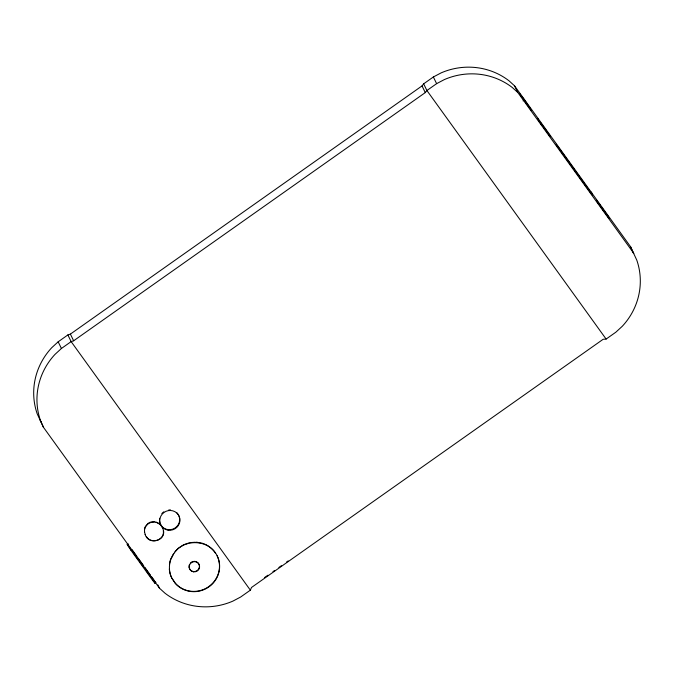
<?xml version="1.0" encoding="UTF-8"?>
<svg xmlns="http://www.w3.org/2000/svg" width="674" height="674" viewBox="0 0 674 674"><rect width="100%" height="100%" fill="white"/><g stroke="black" fill="none" stroke-linecap="round" stroke-linejoin="round"><path stroke-width="1.01" d="M144.624 532.157C143.132 523.959 153.975 518.668 159.822 524.338M163.31 530.649C165.004 540.186 151.203 544.558 146.351 536.588M144.489 529.376L145.137 527.009L148.137 523.277M250.357 590.163L251.52 587.467L603.154 339.283L606.12 339.064L615.842 332.198L622.271 326.283A67.189 65.134 -26 0 0 636.795 260.164L630.552 246.709L514.532 85.809L509.03 80.813A67.189 65.134 -26 0 0 441.116 72.885L433.365 76.971L423.643 83.837L422.025 85.91L70.391 334.102L67.88 334.936L58.158 341.802L51.73 347.717A67.189 65.134 -26 0 0 37.205 413.836L43.448 427.291L159.468 588.191L164.97 593.187A67.189 65.134 -26 0 0 232.884 601.115L240.635 597.029L250.357 590.163L71.141 341.617L67.88 334.936M173.252 554.146L170.733 559.007A25.267 24.491 -26 0 0 169.444 564.416M43.448 427.291L40.465 420.517A67.189 65.134 -26 0 1 54.99 354.398L61.418 348.483L71.141 341.617L73.651 340.783L425.286 92.591L426.903 90.518L436.626 83.652L444.377 79.574A67.189 65.134 -26 0 1 512.291 87.502L517.792 92.49L633.813 253.39M174.996 551.829L178.147 548.35L183.657 544.735L189.006 542.924M523.083 100.889L524.507 99.988L531.415 110.477L519.772 93.956L524.507 99.988M128.254 545.78L127.108 544.44L131.026 550.388L132.062 549.664L136.948 556.446M131.026 550.388L152.434 580.078L153.461 579.345L154.287 580.474M264.52 577.601L267.898 575.217M272.962 571.645L274.647 570.457M278.876 567.474L281.403 565.688M286.475 562.108L288.16 560.92M148.853 522.906L150.285 522.173L154.329 521.794M189.9 542.629L195.401 542.233M196.454 542.157L202.857 543.37M155.955 522.123L159.687 524.06L161.575 526.226L161.305 525.661M203.691 543.766C208.376 545.199 213.439 549.807 215.318 553.034M155.972 582.622L155.012 581.435M602.842 209.26L603.247 209.766L602.581 208.721M602.75 209.319L602.354 208.856L603.794 210.878L601.798 207.702L602.472 208.746M538.703 120.317L538.332 119.803M538.619 120.376L539.663 121.935L537.667 118.759L538.442 119.778M600.155 205.528L599.784 205.014M600.062 205.595L601.107 207.154L599.119 204.011L599.894 204.997M128.978 546.74L129.796 547.861M152.434 580.078L155.121 583.49L154.329 582.083M590.896 191.795L592.328 193.783M606.12 339.064L426.903 90.518L423.643 83.837M40.187 420.61L41.409 422.312M138.178 558.139L143.68 565.772M144.902 567.474L150.403 575.107M151.633 576.801L153.461 579.345M133.469 552.95L137.749 558.889M140.192 562.284L143.25 566.522M146.924 571.611L149.982 575.849M549.2 134.69C546.892 131.632 551.408 137.774 549.091 134.716M541.677 124.623C539.427 121.657 543.867 127.681 541.567 124.639M597.745 202.377C599.793 205.494 595.589 199.293 597.636 202.402M549.74 135.803C551.779 138.903 547.65 132.803 549.63 135.828M152.914 579.969L153.68 581.106M128.195 543.884L128.464 544.365M161.44 525.939L162.805 528.467M145.121 534.339C148.642 546.504 168.374 540.051 162.67 528.189M592.193 193.505L592.471 194.061M514.532 85.809L517.792 92.49M433.365 76.971L436.626 83.652M422.025 85.91L425.286 92.591M70.391 334.102L73.651 340.783M58.158 341.802L61.418 348.483M157.834 584.855L159.468 588.191M630.552 246.709L633.535 253.483M144.48 531.879L145.255 534.617M196.463 561.796A5.249 5.089 -26 0 1 198.965 568.544A5.249 5.089 -26 0 1 192.023 571.164A5.249 5.089 -26 0 1 189.52 564.416M190.253 563.27A5.249 5.089 -26 0 1 192.478 561.712M193.809 561.391A5.249 5.089 -26 0 1 195.165 561.417M217.095 555.696A25.267 24.491 -26 0 1 207.971 587.147A25.267 24.491 -26 0 1 175.215 583.145L171.668 577.82A25.267 24.491 -26 0 1 169.317 569.016M176.748 512.67A10.152 9.84 -26 0 1 174.987 528.054A10.152 9.84 -26 0 1 160.092 523.395M159.831 522.577A10.152 9.84 -26 0 1 159.654 518.298M161.878 513.613A10.152 9.84 -26 0 1 163.824 511.827M168.744 509.974A10.152 9.84 -26 0 1 170.505 509.932M173.875 553.497L170.876 559.285A25.267 24.491 -26 0 0 171.803 578.098L175.35 583.423A25.267 24.491 -26 0 0 208.114 587.425A25.267 24.491 -26 0 0 217.23 555.974C209.42 539.141 183.8 538.223 173.875 553.497M540.388 122.516L541.803 124.547L540.388 122.516M543.076 126.249L544.491 128.279L543.076 126.249M543.623 127.361L545.039 129.391L543.623 127.361M545.763 129.972L547.726 133.115L545.763 129.972M556.109 144.312L592.438 195.047L556.109 144.312M596.456 200.279L597.872 202.31L596.456 200.279M604.527 211.459L605.943 213.49L604.527 211.459M605.067 212.571L606.482 214.61L605.067 212.571M607.215 215.191L608.63 217.222L607.215 215.191M607.754 216.303L609.17 218.334L607.754 216.303M193.455 571.822A5.249 5.089 -26 0 0 199.293 564.905A5.249 5.089 -26 0 0 190.397 563.548A5.249 5.089 -26 0 0 193.455 571.822M168.07 530.16A10.152 9.84 -26 0 0 179.36 516.789A10.152 9.84 -26 0 0 162.148 514.169A10.152 9.84 -26 0 0 168.07 530.16"/></g></svg>
